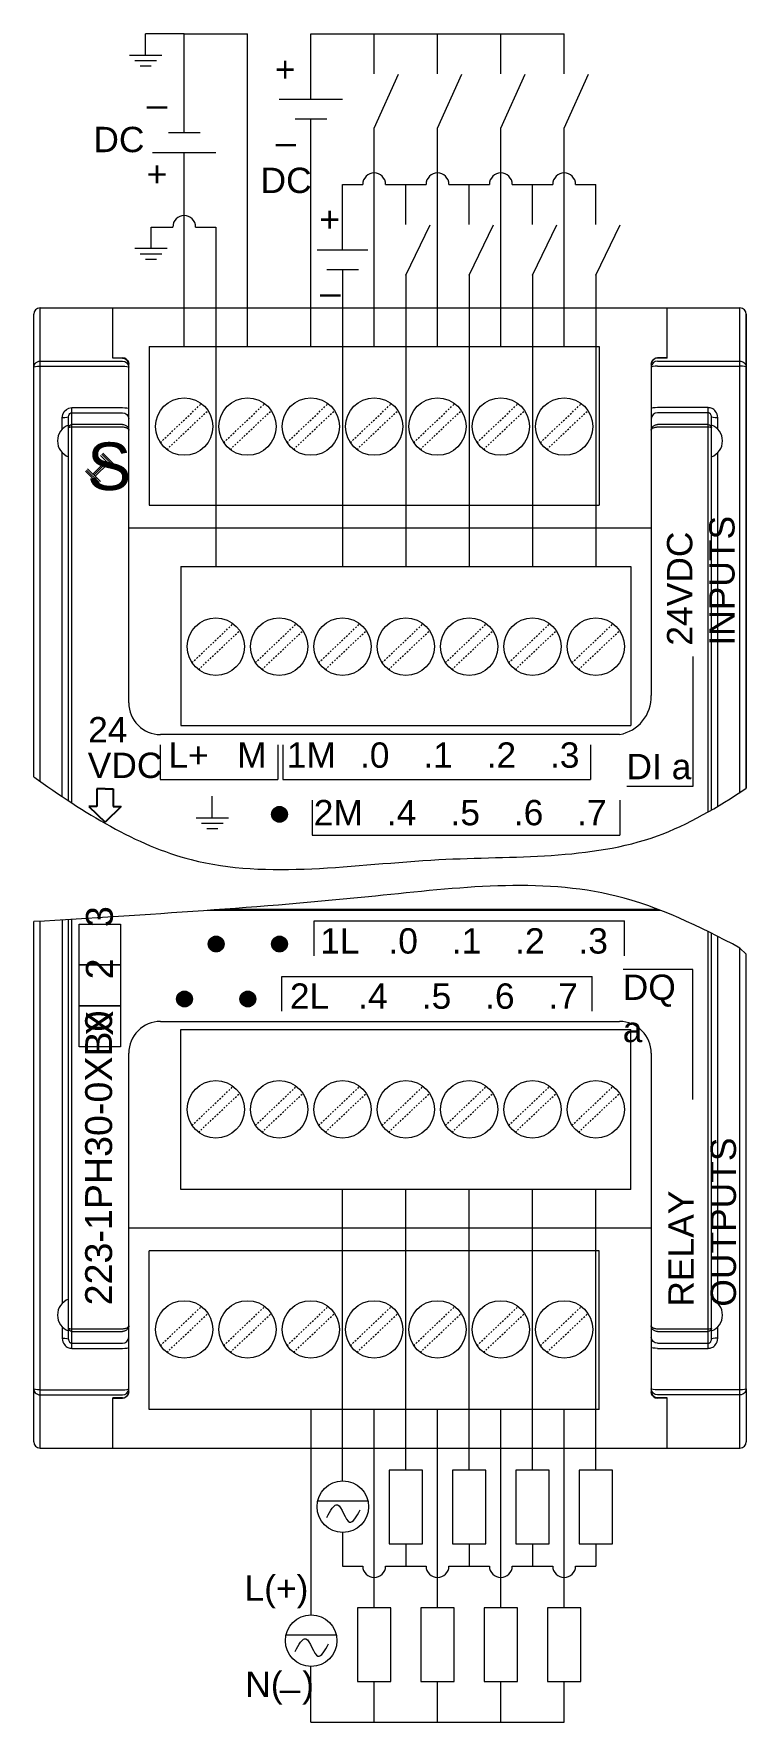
# Model space of a CAD drawing. Header units: inches. Extents: x 57 to 2760, y -193 to 2149.
# Drawn here: x 736.2 to 781.2, y 1370.9 to 1477.5 of the extents above; entities that cross this region are included whole.
import ezdxf

# ---------------------------------------------------------------- set-up
doc = ezdxf.new("R2010")
doc.units = ezdxf.units.IN
doc.header["$MEASUREMENT"] = 0
doc.linetypes.add('DOT', pattern=[0.2, 0.1, -0.1])
doc.layers.add('Wiring', color=7, linetype='Continuous')
doc.styles.get("Standard").update_dxf_attribs({"font": 'arial.ttf'})

msp = doc.modelspace()

# ---------------------------------------------------------------- linework, layer by layer
at = {"color": 7, "linetype": 'Continuous', "lineweight": 0}
for p, q in [((736.20611, 1430.5963), (736.20611, 1459.80648)), ((736.60611, 1460.20648), (780.80611, 1460.20648)), ((736.60611, 1430.31346), (736.60611, 1460.20648)), ((741.20611, 1457.04017), (741.20611, 1460.20648)), ((776.20611, 1457.04017), (776.20611, 1460.20648)), ((780.80611, 1429.61265), (780.80611, 1460.20648)), ((781.20611, 1429.87571), (781.20611, 1459.80648)), ((781.20611, 1459.80648), (781.20611, 1429.87571)), ((743.49611, 1457.77648), (771.91611, 1457.77648)), ((743.49611, 1457.77648), (743.49611, 1447.74448)), ((771.91611, 1457.77648), (771.91611, 1447.74448)), ((736.60611, 1456.84475), (741.80611, 1456.84475)), ((736.60611, 1456.5249), (741.80611, 1456.5249)), ((741.20611, 1457.05284), (741.80611, 1457.05284)), ((741.80611, 1457.04017), (741.20611, 1457.04017)), ((741.95731, 1457.02316), (741.80611, 1457.05284)), ((742.1755, 1456.6065), (742.20611, 1456.4582)), ((742.20611, 1435.26857), (742.20611, 1456.65284)), ((775.20611, 1456.65284), (775.20611, 1435.73048)), ((775.23672, 1456.6065), (775.20611, 1456.4582)), ((775.38322, 1456.97447), (775.2901, 1456.8903)), ((775.49048, 1457.02364), (775.38322, 1456.97447)), ((775.45491, 1457.02316), (775.60611, 1457.05284)), ((775.60611, 1457.04017), (775.49048, 1457.02364)), ((776.20611, 1457.05284), (775.60611, 1457.05284)), ((776.20611, 1457.04017), (775.60611, 1457.04017)), ((775.60611, 1456.84475), (780.80611, 1456.84475)), ((775.60611, 1456.5249), (780.80611, 1456.5249)), ((738.00611, 1452.52926), (738.00611, 1453.26248)), ((738.40611, 1429.08439), (738.40611, 1453.32262)), ((738.60611, 1453.90905), (741.80611, 1453.90905)), ((738.60611, 1428.95338), (738.60611, 1453.90905)), ((738.60611, 1453.58415), (741.80611, 1453.58415)), ((742.20611, 1452.49144), (742.20611, 1453.19778)), ((778.80611, 1453.90905), (775.60611, 1453.90905)), ((778.80611, 1453.58415), (775.60611, 1453.58415)), ((778.80611, 1428.38541), (778.80611, 1453.90905)), ((779.00611, 1428.50011), (779.00611, 1453.32265)), ((779.40611, 1452.52926), (779.40611, 1453.26248)), ((741.80611, 1452.84216), (738.60611, 1452.84216)), ((741.80611, 1452.66931), (738.60611, 1452.66931)), ((778.80611, 1452.84216), (775.60611, 1452.84216)), ((778.80611, 1452.66931), (775.60611, 1452.67068)), ((738.00611, 1429.35013), (738.00611, 1451.0837)), ((779.40611, 1428.73544), (779.40611, 1451.0837)), ((743.49611, 1447.74448), (771.91611, 1447.74448)), ((742.20611, 1446.31121), (775.20611, 1446.31121)), ((745.49611, 1443.87648), (773.91611, 1443.87648)), ((745.49611, 1443.87648), (745.49611, 1433.84448)), ((773.91611, 1443.87648), (773.91611, 1433.84448)), ((773.20602, 1433.26848), (744.20611, 1433.26848)), ((745.49611, 1433.84448), (773.91611, 1433.84448)), ((747.48285, 1428.01077), (747.48285, 1429.37577)), ((751.23173, 1428.23767), (751.72463, 1428.73058)), ((751.23746, 1428.197), (751.7653, 1428.72484)), ((751.24325, 1428.2956), (751.66671, 1428.71906)), ((751.24516, 1428.1583), (751.80401, 1428.71715)), ((751.25286, 1428.11959), (751.84271, 1428.70945)), ((751.25477, 1428.35352), (751.60878, 1428.70754)), ((751.26056, 1428.08089), (751.88142, 1428.70175)), ((751.26629, 1428.41145), (751.55086, 1428.69601)), ((751.26826, 1428.04218), (751.92012, 1428.69405)), ((751.28635, 1428.01387), (751.94844, 1428.67596)), ((751.30493, 1427.98605), (751.97625, 1428.65737)), ((751.32352, 1427.95824), (752.00407, 1428.63879)), ((746.4591, 1428.01077), (748.5066, 1428.01077)), ((746.80035, 1427.66952), (748.16535, 1427.66952)), ((751.34211, 1427.93042), (752.03189, 1428.6202)), ((751.34326, 1428.53482), (751.42748, 1428.61904)), ((751.3607, 1427.9026), (752.05971, 1428.60161)), ((751.38042, 1427.87592), (752.08639, 1428.58189)), ((751.40823, 1427.85733), (752.10498, 1428.55407)), ((751.43605, 1427.83875), (752.12356, 1428.52626)), ((751.46387, 1427.82016), (752.14215, 1428.49844)), ((751.49168, 1427.80157), (752.16074, 1428.47062)), ((751.5195, 1427.78298), (752.17932, 1428.44281)), ((751.55049, 1427.76757), (752.19474, 1428.41181)), ((751.5892, 1427.75987), (752.20243, 1428.37311)), ((751.6279, 1427.75217), (752.21013, 1428.3344)), ((751.66661, 1427.74448), (752.21783, 1428.2957)), ((751.70531, 1427.73678), (752.22553, 1428.25699)), ((751.75071, 1427.73577), (752.22654, 1428.2116)), ((751.80863, 1427.74729), (752.21502, 1428.15368)), ((751.86656, 1427.75881), (752.2035, 1428.09575)), ((751.92815, 1427.774), (752.18831, 1428.03416)), ((752.068, 1427.86744), (752.09487, 1427.89431)), ((747.1416, 1427.32827), (747.8241, 1427.32827)), ((775.64273, 1422.22396), (748.07701, 1422.22396)), ((736.20611, 1388.61254), (736.20611, 1421.45339)), ((736.60611, 1388.21254), (736.60611, 1421.47728)), ((738.00611, 1421.56134), (738.00611, 1397.33532)), ((738.40611, 1395.09637), (738.40611, 1421.58552)), ((738.60611, 1394.50997), (738.60611, 1421.59765)), ((775.81724, 1422.15656), (747.15361, 1422.15656)), ((747.22773, 1420.03321), (747.73292, 1420.5384)), ((747.23027, 1420.05895), (747.70718, 1420.53586)), ((747.23158, 1420.01386), (747.75228, 1420.53455)), ((747.23543, 1419.9945), (747.77163, 1420.5307)), ((747.23603, 1420.08792), (747.67822, 1420.5301)), ((747.23928, 1419.97515), (747.79098, 1420.52685)), ((747.2418, 1420.11688), (747.64925, 1420.52434)), ((747.24313, 1419.9558), (747.81033, 1420.523)), ((747.24698, 1419.93645), (747.82969, 1420.51915)), ((747.24756, 1420.14584), (747.62029, 1420.51858)), ((747.25083, 1419.91709), (747.84904, 1420.51531)), ((747.25332, 1420.17481), (747.59133, 1420.51282)), ((747.25468, 1419.89774), (747.86839, 1420.51146)), ((747.25853, 1419.87839), (747.88774, 1420.50761)), ((747.25908, 1420.20377), (747.56236, 1420.50705)), ((747.26238, 1419.85904), (747.9071, 1420.50376)), ((747.26724, 1420.23513), (747.531, 1420.49889)), ((747.26866, 1419.84212), (747.92401, 1420.49747)), ((747.27796, 1419.82821), (747.93792, 1420.48818)), ((747.28725, 1419.81431), (747.95183, 1420.47888)), ((747.29654, 1419.8004), (747.96574, 1420.46959)), ((747.30584, 1419.78649), (747.97965, 1420.4603)), ((747.31396, 1420.30506), (747.46108, 1420.45217)), ((747.31513, 1419.77258), (747.99355, 1420.451)), ((747.32442, 1419.75867), (748.00746, 1420.44171)), ((747.33372, 1419.74476), (748.02137, 1420.43242)), ((747.34301, 1419.73085), (748.03528, 1420.42312)), ((747.3523, 1419.71695), (748.04919, 1420.41383)), ((747.36068, 1420.37498), (747.39115, 1420.40545)), ((747.3616, 1419.70304), (748.0631, 1420.40454)), ((747.37089, 1419.68913), (748.07701, 1420.39524)), ((747.38381, 1419.67884), (748.08729, 1420.38233)), ((747.39772, 1419.66955), (748.09658, 1420.36842)), ((747.41162, 1419.66026), (748.10588, 1420.35451)), ((747.42553, 1419.65096), (748.11517, 1420.3406)), ((747.43944, 1419.64167), (748.12446, 1420.32669)), ((747.45335, 1419.63238), (748.13376, 1420.31278)), ((747.46726, 1419.62308), (748.14305, 1420.29888)), ((747.48117, 1419.61379), (748.15234, 1420.28497)), ((747.49508, 1419.6045), (748.16164, 1420.27106)), ((747.50898, 1419.5952), (748.17093, 1420.25715)), ((747.52289, 1419.58591), (748.18022, 1420.24324)), ((747.53747, 1419.57728), (748.18885, 1420.22867)), ((747.55682, 1419.57343), (748.1927, 1420.20931)), ((747.57617, 1419.56958), (748.19655, 1420.18996)), ((747.59552, 1419.56573), (748.2004, 1420.17061)), ((747.61488, 1419.56188), (748.20425, 1420.15126)), ((747.63423, 1419.55803), (748.2081, 1420.1319)), ((747.65358, 1419.55418), (748.21195, 1420.11255)), ((747.67293, 1419.55033), (748.2158, 1420.0932)), ((751.23004, 1420.02159), (751.74455, 1420.53609)), ((751.23257, 1420.07052), (751.69561, 1420.53356)), ((751.23774, 1419.98288), (751.78325, 1420.52839)), ((751.2441, 1420.12845), (751.63769, 1420.52204)), ((751.24544, 1419.94418), (751.82196, 1420.52069)), ((751.25314, 1419.90547), (751.86066, 1420.51299)), ((751.25562, 1420.18637), (751.57976, 1420.51051)), ((751.26084, 1419.86677), (751.89937, 1420.50529)), ((751.27425, 1419.83377), (751.93237, 1420.49189)), ((751.2859, 1420.26306), (751.50307, 1420.48023)), ((751.29283, 1419.80595), (751.96018, 1420.4733)), ((751.31142, 1419.77813), (751.988, 1420.45471)), ((751.33001, 1419.75032), (752.01582, 1420.43613)), ((751.34859, 1419.7225), (752.04363, 1420.41754)), ((751.36718, 1419.69468), (752.07145, 1420.39895)), ((751.39216, 1419.67326), (752.09287, 1420.37397)), ((751.41998, 1419.65467), (752.11146, 1420.34616)), ((751.4478, 1419.63609), (752.13005, 1420.31834)), ((751.47561, 1419.6175), (752.14863, 1420.29052)), ((751.50343, 1419.59891), (752.16722, 1420.2627)), ((751.53125, 1419.58033), (752.18581, 1420.23489)), ((751.56844, 1419.57112), (752.19501, 1420.19769)), ((751.60715, 1419.56342), (752.20271, 1420.15899)), ((751.64585, 1419.55572), (752.21041, 1420.12028)), ((778.80611, 1394.50997), (778.80611, 1420.82114)), ((779.00611, 1395.09637), (779.00611, 1420.72171)), ((779.40611, 1397.33532), (779.40611, 1420.51998)), ((747.69229, 1419.54649), (748.21965, 1420.07385)), ((747.71164, 1419.54264), (748.2235, 1420.05449)), ((747.73325, 1419.54105), (748.22509, 1420.03288)), ((747.76221, 1419.54681), (748.21933, 1420.00392)), ((747.79118, 1419.55257), (748.21357, 1419.97496)), ((747.82014, 1419.55833), (748.2078, 1419.94599)), ((747.8491, 1419.56409), (748.20204, 1419.91703)), ((747.87807, 1419.56985), (748.19628, 1419.88807)), ((747.90703, 1419.57561), (748.19052, 1419.8591)), ((747.96174, 1419.60713), (748.15901, 1419.80439)), ((748.03167, 1419.65385), (748.11229, 1419.73447)), ((751.68456, 1419.54802), (752.21811, 1420.08158)), ((751.72326, 1419.54032), (752.22581, 1420.04287)), ((751.77961, 1419.55027), (752.21587, 1419.98652)), ((751.83754, 1419.56179), (752.20434, 1419.9286)), ((751.89546, 1419.57331), (752.19282, 1419.87067)), ((752.00374, 1419.63519), (752.13095, 1419.76239)), ((780.80611, 1388.21254), (780.80611, 1419.78947)), ((745.22773, 1416.5626), (745.73292, 1417.06779)), ((745.23027, 1416.58834), (745.70718, 1417.06525)), ((745.23158, 1416.54325), (745.75228, 1417.06394)), ((745.23543, 1416.52389), (745.77163, 1417.06009)), ((745.23603, 1416.61731), (745.67822, 1417.05949)), ((745.23928, 1416.50454), (745.79098, 1417.05624)), ((745.2418, 1416.64627), (745.64925, 1417.05373)), ((745.24313, 1416.48519), (745.81033, 1417.05239)), ((745.24698, 1416.46584), (745.82969, 1417.04855)), ((745.24756, 1416.67523), (745.62029, 1417.04797)), ((745.25083, 1416.44648), (745.84904, 1417.0447)), ((745.25332, 1416.7042), (745.59133, 1417.04221)), ((745.25468, 1416.42713), (745.86839, 1417.04085)), ((745.25853, 1416.40778), (745.88774, 1417.037)), ((745.25908, 1416.73316), (745.56236, 1417.03644)), ((745.26238, 1416.38843), (745.9071, 1417.03315)), ((745.26724, 1416.76452), (745.531, 1417.02828)), ((745.26866, 1416.37151), (745.92401, 1417.02686)), ((745.27796, 1416.3576), (745.93792, 1417.01757)), ((745.28725, 1416.3437), (745.95183, 1417.00827)), ((745.29654, 1416.32979), (745.96574, 1416.99898)), ((745.30584, 1416.31588), (745.97965, 1416.98969)), ((745.31396, 1416.83445), (745.46108, 1416.98156)), ((745.31513, 1416.30197), (745.99355, 1416.98039)), ((745.32442, 1416.28806), (746.00746, 1416.9711)), ((745.33372, 1416.27415), (746.02137, 1416.96181)), ((745.34301, 1416.26024), (746.03528, 1416.95251)), ((745.3523, 1416.24634), (746.04919, 1416.94322)), ((745.36068, 1416.90437), (745.39115, 1416.93484)), ((745.3616, 1416.23243), (746.0631, 1416.93393)), ((745.37089, 1416.21852), (746.07701, 1416.92463)), ((745.38381, 1416.20823), (746.08729, 1416.91172)), ((745.39772, 1416.19894), (746.09658, 1416.89781)), ((749.23004, 1416.55098), (749.74455, 1417.06548)), ((749.23257, 1416.59991), (749.69561, 1417.06295)), ((749.23774, 1416.51227), (749.78325, 1417.05778)), ((749.2441, 1416.65784), (749.63769, 1417.05143)), ((749.24544, 1416.47357), (749.82196, 1417.05008)), ((749.25314, 1416.43486), (749.86066, 1417.04238)), ((749.25562, 1416.71576), (749.57976, 1417.03991)), ((749.26084, 1416.39616), (749.89937, 1417.03468)), ((749.27425, 1416.36316), (749.93237, 1417.02128)), ((749.2859, 1416.79245), (749.50307, 1417.00962)), ((749.29283, 1416.33534), (749.96018, 1417.00269)), ((749.31142, 1416.30752), (749.988, 1416.9841)), ((749.33001, 1416.27971), (750.01582, 1416.96552)), ((749.34859, 1416.25189), (750.04363, 1416.94693)), ((749.36718, 1416.22407), (750.07145, 1416.92834)), ((749.39216, 1416.20265), (750.09287, 1416.90336)), ((745.41162, 1416.18965), (746.10588, 1416.8839)), ((745.42553, 1416.18035), (746.11517, 1416.86999)), ((745.43944, 1416.17106), (746.12446, 1416.85608)), ((745.45335, 1416.16177), (746.13376, 1416.84217)), ((745.46726, 1416.15247), (746.14305, 1416.82827)), ((745.48117, 1416.14318), (746.15234, 1416.81436)), ((745.49508, 1416.13389), (746.16164, 1416.80045)), ((745.50898, 1416.12459), (746.17093, 1416.78654)), ((745.52289, 1416.1153), (746.18022, 1416.77263)), ((745.53747, 1416.10667), (746.18885, 1416.75806)), ((745.55682, 1416.10282), (746.1927, 1416.7387)), ((745.57617, 1416.09897), (746.19655, 1416.71935)), ((745.59552, 1416.09512), (746.2004, 1416.7)), ((745.61488, 1416.09127), (746.20425, 1416.68065)), ((745.63423, 1416.08742), (746.2081, 1416.66129)), ((745.65358, 1416.08357), (746.21195, 1416.64194)), ((745.67293, 1416.07973), (746.2158, 1416.62259)), ((745.69229, 1416.07588), (746.21965, 1416.60324)), ((745.71164, 1416.07203), (746.2235, 1416.58388)), ((745.73325, 1416.07044), (746.22509, 1416.56227)), ((745.76221, 1416.0762), (746.21933, 1416.53331)), ((745.79118, 1416.08196), (746.21357, 1416.50435)), ((745.82014, 1416.08772), (746.2078, 1416.47538)), ((745.8491, 1416.09348), (746.20204, 1416.44642)), ((745.87807, 1416.09924), (746.19628, 1416.41746)), ((745.90703, 1416.105), (746.19052, 1416.38849)), ((745.96174, 1416.13652), (746.15901, 1416.33378)), ((746.03167, 1416.18324), (746.11229, 1416.26386)), ((749.41998, 1416.18406), (750.11146, 1416.87555)), ((749.4478, 1416.16548), (750.13005, 1416.84773)), ((749.47561, 1416.14689), (750.14863, 1416.81991)), ((749.50343, 1416.1283), (750.16722, 1416.79209)), ((749.53125, 1416.10972), (750.18581, 1416.76428)), ((749.56844, 1416.10051), (750.19501, 1416.72708)), ((749.60715, 1416.09281), (750.20271, 1416.68838)), ((749.64585, 1416.08511), (750.21041, 1416.64967)), ((749.68456, 1416.07741), (750.21811, 1416.61097)), ((749.72326, 1416.06971), (750.22581, 1416.57226)), ((749.77961, 1416.07966), (750.21587, 1416.51591)), ((749.83754, 1416.09118), (750.20434, 1416.45799)), ((749.89546, 1416.1027), (750.19282, 1416.40006)), ((750.00374, 1416.16458), (750.13095, 1416.29178)), ((744.2062, 1415.15054), (773.20611, 1415.15054)), ((745.49611, 1414.65054), (773.91611, 1414.65054)), ((745.49611, 1404.54254), (745.49611, 1414.65054)), ((773.91611, 1404.54254), (773.91611, 1414.65054)), ((742.20611, 1391.76618), (742.20611, 1413.15054)), ((742.20611, 1395.92754), (742.20611, 1413.15054)), ((775.20611, 1413.15054), (775.20611, 1391.76618)), ((773.91611, 1404.54254), (745.49611, 1404.54254)), ((775.20611, 1402.10781), (742.20611, 1402.10781)), ((771.91611, 1400.67454), (743.49611, 1400.67454)), ((743.49611, 1390.64254), (743.49611, 1400.67454)), ((771.91611, 1390.64254), (771.91611, 1400.67454)), ((738.00611, 1395.88976), (738.00611, 1395.15654)), ((738.60611, 1395.74971), (741.80611, 1395.74971)), ((738.60611, 1395.57686), (741.80611, 1395.57686)), ((775.60611, 1395.74971), (778.80611, 1395.74971)), ((775.60611, 1395.57686), (778.80611, 1395.57686)), ((779.40611, 1395.15654), (779.40611, 1395.88976)), ((738.60611, 1394.83487), (741.80611, 1394.83487)), ((738.60611, 1394.50997), (741.80611, 1394.50997)), ((775.60611, 1394.83487), (778.80611, 1394.83487)), ((775.60611, 1394.50997), (778.80611, 1394.50997)), ((736.60611, 1391.89412), (741.80611, 1391.89412)), ((736.60611, 1391.57427), (741.80611, 1391.57427)), ((741.20611, 1388.21254), (741.20611, 1391.37885)), ((741.80611, 1391.37885), (741.20611, 1391.37885)), ((741.20611, 1391.36618), (741.80611, 1391.36618)), ((741.95731, 1391.39586), (741.80611, 1391.36618)), ((741.80611, 1391.37885), (741.92175, 1391.39538)), ((741.92175, 1391.39538), (742.029, 1391.44455)), ((742.029, 1391.44455), (742.12212, 1391.52872)), ((742.1755, 1391.81252), (742.20611, 1391.96082)), ((775.23672, 1391.81252), (775.20611, 1391.96082)), ((775.45491, 1391.39586), (775.60611, 1391.36618)), ((780.80611, 1391.89412), (775.60611, 1391.89412)), ((780.80611, 1391.57427), (775.60611, 1391.57427)), ((776.20611, 1391.37885), (775.60611, 1391.37885)), ((776.20611, 1391.36618), (775.60611, 1391.36618)), ((776.20611, 1388.21254), (776.20611, 1391.37885)), ((781.20611, 1391.96082), (781.20611, 1388.61254)), ((771.91611, 1390.64254), (743.49611, 1390.64254)), ((736.60611, 1388.21254), (780.80611, 1388.21254))]:
    msp.add_line(p, q, dxfattribs=at)
at = {"linetype": 'DOT', "lineweight": 0}
for p, q in [((744.20026, 1451.70325), (746.79934, 1454.1653)), ((744.61288, 1451.26766), (747.21197, 1453.72971)), ((748.20026, 1451.70325), (750.79934, 1454.1653)), ((748.61288, 1451.26766), (751.21197, 1453.72971)), ((752.20026, 1451.70325), (754.79934, 1454.1653)), ((752.61288, 1451.26766), (755.21197, 1453.72971)), ((756.20026, 1451.70325), (758.79934, 1454.1653)), ((756.61288, 1451.26766), (759.21197, 1453.72971)), ((760.20026, 1451.70325), (762.79934, 1454.1653)), ((760.61288, 1451.26766), (763.21197, 1453.72971)), ((764.20026, 1451.70325), (766.79934, 1454.1653)), ((764.61288, 1451.26766), (767.21197, 1453.72971)), ((768.20026, 1451.70325), (770.79934, 1454.1653)), ((768.61288, 1451.26766), (771.21197, 1453.72971)), ((746.20026, 1437.80325), (748.79934, 1440.2653)), ((746.61288, 1437.36766), (749.21197, 1439.82971)), ((750.20026, 1437.80325), (752.79934, 1440.2653)), ((750.61288, 1437.36766), (753.21197, 1439.82971)), ((754.20026, 1437.80325), (756.79934, 1440.2653)), ((754.61288, 1437.36766), (757.21197, 1439.82971)), ((758.20026, 1437.80325), (760.79934, 1440.2653)), ((758.61288, 1437.36766), (761.21197, 1439.82971)), ((762.20026, 1437.80325), (764.79934, 1440.2653)), ((762.61288, 1437.36766), (765.21197, 1439.82971)), ((766.20026, 1437.80325), (768.79934, 1440.2653)), ((766.61288, 1437.36766), (769.21197, 1439.82971)), ((770.20026, 1437.80325), (772.79934, 1440.2653)), ((770.61288, 1437.36766), (773.21197, 1439.82971)), ((746.20026, 1408.58931), (748.79934, 1411.05136)), ((746.61288, 1408.15372), (749.21197, 1410.61577)), ((750.20026, 1408.58931), (752.79934, 1411.05136)), ((750.61288, 1408.15372), (753.21197, 1410.61577)), ((754.20026, 1408.58931), (756.79934, 1411.05136)), ((754.61288, 1408.15372), (757.21197, 1410.61577)), ((758.20026, 1408.58931), (760.79934, 1411.05136)), ((758.61288, 1408.15372), (761.21197, 1410.61577)), ((762.20026, 1408.58931), (764.79934, 1411.05136)), ((762.61288, 1408.15372), (765.21197, 1410.61577)), ((766.20026, 1408.58931), (768.79934, 1411.05136)), ((766.61288, 1408.15372), (769.21197, 1410.61577)), ((770.20026, 1408.58931), (772.79934, 1411.05136)), ((770.61288, 1408.15372), (773.21197, 1410.61577)), ((744.20026, 1394.68931), (746.79934, 1397.15136)), ((744.61288, 1394.25372), (747.21197, 1396.71577)), ((748.20026, 1394.68931), (750.79934, 1397.15136)), ((748.61288, 1394.25372), (751.21197, 1396.71577)), ((752.20026, 1394.68931), (754.79934, 1397.15136)), ((752.61288, 1394.25372), (755.21197, 1396.71577)), ((756.20026, 1394.68931), (758.79934, 1397.15136)), ((756.61288, 1394.25372), (759.21197, 1396.71577)), ((760.20026, 1394.68931), (762.79934, 1397.15136)), ((760.61288, 1394.25372), (763.21197, 1396.71577)), ((764.20026, 1394.68931), (766.79934, 1397.15136)), ((764.61288, 1394.25372), (767.21197, 1396.71577)), ((768.20026, 1394.68931), (770.79934, 1397.15136)), ((768.61288, 1394.25372), (771.21197, 1396.71577))]:
    msp.add_line(p, q, dxfattribs=at)
at = {"lineweight": 0}
for p, q in [((740.56962, 1451.03642), (741.3713, 1450.2445)), ((739.53938, 1449.96835), (740.34106, 1449.17643)), ((739.60964, 1450.03951), (740.41132, 1449.24759)), ((740.77834, 1450.5525), (739.93978, 1449.71427)), ((740.84904, 1450.48178), (740.01048, 1449.64355)), ((740.91973, 1450.41106), (740.08118, 1449.57282)), ((740.4291, 1450.8941), (741.23078, 1450.10219)), ((740.49936, 1450.96526), (741.30104, 1450.17335)), ((739.46912, 1449.89719), (740.2708, 1449.10527)), ((777.82644, 1438.20097), (777.82644, 1429.99)), ((744.18295, 1432.62596), (744.18295, 1430.43137)), ((751.61295, 1432.62596), (751.61295, 1430.43137)), ((751.93947, 1432.62596), (751.93947, 1430.43137)), ((771.36947, 1432.62596), (771.36947, 1430.43137)), ((744.18295, 1430.43137), (751.61295, 1430.43137)), ((751.93947, 1430.43137), (771.36947, 1430.43137)), ((777.82644, 1429.99), (773.67368, 1429.99)), ((753.78999, 1429.11851), (753.78999, 1426.92392)), ((773.21999, 1429.11851), (773.21999, 1426.92392)), ((753.78999, 1426.92392), (773.21999, 1426.92392)), ((753.90809, 1421.4951), (773.51544, 1421.4951)), ((753.90809, 1419.30051), (753.90809, 1421.4951)), ((773.51544, 1419.30051), (773.51544, 1421.4951)), ((780.80611, 1419.78947), (781.20611, 1419.40821)), ((781.20611, 1391.96082), (781.20611, 1419.40821)), ((751.8732, 1415.79306), (751.8732, 1417.98765)), ((751.8732, 1417.98765), (771.48055, 1417.98765)), ((771.48055, 1415.79306), (771.48055, 1417.98765)), ((777.82644, 1418.42902), (773.43214, 1418.42902)), ((777.82644, 1410.21805), (777.82644, 1418.42902))]:
    msp.add_line(p, q, dxfattribs=at)
for p, q in [((740.70684, 1429.84283), (740.19279, 1429.84283)), ((740.19279, 1429.84283), (740.19279, 1428.72444)), ((740.70684, 1429.84283), (741.22089, 1429.84283)), ((741.22089, 1429.84283), (741.22089, 1428.72444)), ((740.19279, 1428.72444), (739.67874, 1428.72444)), ((739.67874, 1428.72444), (740.70684, 1427.72696)), ((741.73494, 1428.72444), (740.70684, 1427.72696)), ((741.22089, 1428.72444), (741.73494, 1428.72444))]:
    msp.add_line(p, q)
at = {"color": 7, "linetype": 'Continuous', "lineweight": 0}
for points in [[(736.20611, 1456.4582), (736.21064, 1456.51621), (736.22598, 1456.5785), (736.25452, 1456.64253), (736.29814, 1456.70487), (736.35775, 1456.76121), (736.43193, 1456.80618), (736.51665, 1456.83496), (736.60611, 1456.84475)], [(736.20611, 1456.4582), (736.23622, 1456.48359), (736.32285, 1456.5053), (736.45277, 1456.51981), (736.60611, 1456.5249)], [(741.80611, 1457.04017), (741.92175, 1457.02364), (742.029, 1456.97447), (742.12212, 1456.8903), (742.18497, 1456.7771), (742.20611, 1456.65284)], [(741.80611, 1456.84475), (741.95822, 1456.81571), (742.08845, 1456.73202), (742.1755, 1456.6065)], [(741.80611, 1456.5249), (741.95822, 1456.51989), (742.08845, 1456.50545), (742.1755, 1456.48379), (742.20611, 1456.4582)], [(742.20611, 1456.65284), (742.17671, 1456.80335), (742.08966, 1456.93497), (741.95731, 1457.02316)], [(775.20611, 1456.65284), (775.23551, 1456.80335), (775.32256, 1456.93497), (775.45491, 1457.02316)], [(775.2901, 1456.8903), (775.22725, 1456.7771), (775.20611, 1456.65284)], [(775.60611, 1456.5249), (775.454, 1456.51989), (775.32378, 1456.50545), (775.23672, 1456.48379), (775.20611, 1456.4582)], [(775.60611, 1456.84475), (775.454, 1456.81571), (775.32378, 1456.73202), (775.23672, 1456.6065)], [(780.80611, 1456.84475), (780.86611, 1456.84038), (780.93058, 1456.82556), (780.99685, 1456.79797), (781.06137, 1456.75581), (781.11968, 1456.69819), (781.16622, 1456.62648), (781.19599, 1456.54459), (781.20611, 1456.4582)], [(781.20611, 1456.4582), (781.176, 1456.48359), (781.08937, 1456.5053), (780.95946, 1456.51981), (780.80611, 1456.5249)], [(738.00611, 1453.26248), (738.03884, 1453.47303), (738.13101, 1453.65731), (738.26788, 1453.79643), (738.43104, 1453.88082), (738.60611, 1453.90905)], [(738.40611, 1453.32265), (738.37566, 1453.29962), (738.28895, 1453.2801), (738.15918, 1453.26706), (738.00611, 1453.26248)], [(738.40611, 1453.32262), (738.417, 1453.4077), (738.44773, 1453.48226), (738.49341, 1453.53863), (738.54788, 1453.57279), (738.60611, 1453.58415)], [(741.80611, 1453.90905), (741.95918, 1453.90437), (742.08895, 1453.89105), (742.17566, 1453.87111), (742.20611, 1453.84759)], [(741.80611, 1453.58415), (741.95918, 1453.55474), (742.08895, 1453.47098), (742.17566, 1453.34564), (742.20611, 1453.19778)], [(775.60611, 1453.90905), (775.45304, 1453.90437), (775.32327, 1453.89105), (775.23656, 1453.87111), (775.20611, 1453.84759)], [(775.60611, 1453.58415), (775.45304, 1453.55474), (775.32327, 1453.47098), (775.23656, 1453.34564), (775.20611, 1453.19778)], [(779.40611, 1453.26248), (779.395, 1453.38628), (779.36611, 1453.49454), (779.32472, 1453.58756), (779.27471, 1453.66621), (779.21947, 1453.73107), (779.16209, 1453.78291), (779.10455, 1453.82336), (779.04729, 1453.85449), (778.98954, 1453.87808), (778.93016, 1453.89508), (778.86883, 1453.90551), (778.80611, 1453.90905)], [(779.00611, 1453.32265), (779.00241, 1453.3727), (778.99278, 1453.41647), (778.97898, 1453.45408), (778.96231, 1453.48589), (778.9439, 1453.51213), (778.92477, 1453.53311), (778.90559, 1453.54947), (778.8865, 1453.56207), (778.86725, 1453.57161), (778.84746, 1453.57849), (778.82702, 1453.58271), (778.80611, 1453.58415)], [(779.40611, 1453.26248), (779.25304, 1453.26706), (779.12327, 1453.2801), (779.03656, 1453.29962), (779.00611, 1453.32265)], [(738.40611, 1452.64897), (738.42134, 1452.7229), (738.46469, 1452.78558), (738.52957, 1452.82745), (738.60611, 1452.84216)], [(738.60611, 1452.66931), (738.52933, 1452.66776), (738.46406, 1452.66329), (738.42098, 1452.65667), (738.40611, 1452.64897)], [(741.80612, 1452.84216), (741.87095, 1452.83752), (741.92826, 1452.82541), (741.97815, 1452.80807), (742.02124, 1452.78712), (742.0585, 1452.76354), (742.09089, 1452.73773), (742.11948, 1452.70942), (742.1447, 1452.67819), (742.16614, 1452.64429), (742.18323, 1452.60837), (742.19565, 1452.57114), (742.20331, 1452.53289), (742.20611, 1452.49148)], [(742.20611, 1452.49145), (742.20331, 1452.51247), (742.19566, 1452.53186), (742.18324, 1452.55074), (742.16615, 1452.56895), (742.14471, 1452.58614), (742.11949, 1452.60198), (742.09091, 1452.61634), (742.05852, 1452.62942), (742.02127, 1452.64139), (741.97819, 1452.65201), (741.92831, 1452.66081), (741.87101, 1452.66696), (741.80619, 1452.66931)], [(775.20611, 1452.49143), (775.20885, 1452.53241), (775.21695, 1452.57256), (775.23021, 1452.61135), (775.24831, 1452.64826), (775.2709, 1452.68282), (775.29753, 1452.71461), (775.32784, 1452.74339), (775.36154, 1452.76897), (775.39814, 1452.79103), (775.43701, 1452.80928), (775.47746, 1452.82352), (775.51892, 1452.83372), (775.56155, 1452.83998), (775.60611, 1452.84216)], [(775.60611, 1452.66931), (775.56155, 1452.66821), (775.51892, 1452.66504), (775.47746, 1452.65986), (775.43701, 1452.65264), (775.39814, 1452.64338), (775.36154, 1452.63219), (775.32784, 1452.61921), (775.29753, 1452.60462), (775.2709, 1452.58849), (775.24831, 1452.57097), (775.23021, 1452.55225), (775.21695, 1452.53258), (775.20885, 1452.51223), (775.20611, 1452.49145)], [(778.80611, 1452.84216), (778.88169, 1452.82783), (778.9466, 1452.78647), (778.99078, 1452.72315), (779.00611, 1452.64897)], [(779.00611, 1452.64897), (778.99078, 1452.65678), (778.9466, 1452.66345), (778.88169, 1452.66781), (778.80611, 1452.66931)], [(738.60611, 1395.57686), (738.53054, 1395.59119), (738.46562, 1395.63255), (738.42144, 1395.69587), (738.40611, 1395.77005)], [(738.40611, 1395.77005), (738.42144, 1395.76224), (738.46562, 1395.75557), (738.53054, 1395.75121), (738.60611, 1395.74971)], [(742.20611, 1395.92761), (742.20236, 1395.87963), (742.19283, 1395.83793), (742.17789, 1395.79815), (742.15732, 1395.7597), (742.13153, 1395.72362), (742.10127, 1395.69087), (742.06753, 1395.66212), (742.03014, 1395.63702), (741.9889, 1395.61562), (741.94477, 1395.59861), (741.89897, 1395.58644), (741.85275, 1395.57925), (741.80611, 1395.57686)], [(741.80611, 1395.74971), (741.85276, 1395.75092), (741.89897, 1395.75457), (741.94477, 1395.76074), (741.9889, 1395.76937), (742.03014, 1395.78023), (742.06753, 1395.79295), (742.10127, 1395.80754), (742.13153, 1395.82415), (742.15732, 1395.84244), (742.17789, 1395.86194), (742.19283, 1395.88211), (742.20236, 1395.90325), (742.20611, 1395.92754)], [(775.6061, 1395.57686), (775.54119, 1395.58151), (775.48374, 1395.59367), (775.43358, 1395.61116), (775.39018, 1395.63235), (775.35274, 1395.65618), (775.32038, 1395.68213), (775.292, 1395.71042), (775.26701, 1395.74155), (775.24576, 1395.77532), (775.2288, 1395.81111), (775.21646, 1395.84828), (775.20887, 1395.88644), (775.20611, 1395.9276)], [(775.20611, 1395.92757), (775.20887, 1395.90671), (775.21646, 1395.88736), (775.2288, 1395.86852), (775.24575, 1395.85037), (775.26699, 1395.83325), (775.29199, 1395.81746), (775.32036, 1395.80311), (775.35272, 1395.78995), (775.39015, 1395.77786), (775.43354, 1395.76711), (775.48369, 1395.75824), (775.54112, 1395.75207), (775.60602, 1395.74971)], [(779.00611, 1395.77005), (778.99089, 1395.69612), (778.94753, 1395.63344), (778.88265, 1395.59157), (778.80611, 1395.57686)], [(778.80611, 1395.74971), (778.8829, 1395.75126), (778.94816, 1395.75573), (778.99125, 1395.76235), (779.00611, 1395.77005)], [(738.00611, 1395.15654), (738.01722, 1395.03274), (738.04611, 1394.92448), (738.0875, 1394.83146), (738.13751, 1394.75281), (738.19275, 1394.68795), (738.25013, 1394.63611), (738.30768, 1394.59566), (738.36493, 1394.56453), (738.42268, 1394.54094), (738.48207, 1394.52394), (738.54339, 1394.51351), (738.60611, 1394.50997)], [(738.00611, 1395.15654), (738.15919, 1395.15196), (738.28895, 1395.13892), (738.37566, 1395.1194), (738.40611, 1395.09637)], [(738.40611, 1395.09637), (738.40982, 1395.04632), (738.41945, 1395.00255), (738.43324, 1394.96494), (738.44991, 1394.93313), (738.46833, 1394.90689), (738.48746, 1394.88591), (738.50664, 1394.86955), (738.52572, 1394.85695), (738.54497, 1394.84741), (738.56476, 1394.84053), (738.5852, 1394.83631), (738.60611, 1394.83487)], [(741.80611, 1394.83487), (741.95918, 1394.86428), (742.08895, 1394.94804), (742.17566, 1395.07338), (742.20611, 1395.22124)], [(741.80611, 1394.50997), (741.95918, 1394.51465), (742.08895, 1394.52797), (742.17566, 1394.54791), (742.20611, 1394.57143)], [(775.60611, 1394.83487), (775.45304, 1394.86428), (775.32327, 1394.94804), (775.23656, 1395.07338), (775.20611, 1395.22124)], [(775.60611, 1394.50997), (775.45304, 1394.51465), (775.32327, 1394.52797), (775.23656, 1394.54791), (775.20611, 1394.57143)], [(778.80611, 1394.50997), (778.8611, 1394.51269), (778.91747, 1394.52121), (778.97544, 1394.53626), (779.03496, 1394.55887), (779.09568, 1394.59028), (779.15672, 1394.63189), (779.21656, 1394.68499), (779.27323, 1394.75082), (779.32414, 1394.83039), (779.36605, 1394.9243), (779.39506, 1395.03308), (779.40611, 1395.15654)], [(778.80611, 1394.83487), (778.82444, 1394.83597), (778.84323, 1394.83942), (778.86256, 1394.84551), (778.8824, 1394.85466), (778.90264, 1394.86738), (778.92298, 1394.88421), (778.94292, 1394.90569), (778.96181, 1394.93231), (778.97878, 1394.96449), (778.99275, 1395.00247), (779.00243, 1395.04644), (779.00611, 1395.09637)], [(779.40611, 1395.15654), (779.25304, 1395.15196), (779.12327, 1395.13892), (779.03656, 1395.1194), (779.00611, 1395.09637)], [(736.20611, 1391.96082), (736.2113, 1391.89874), (736.2284, 1391.8336), (736.25929, 1391.76823), (736.30518, 1391.70617), (736.36588, 1391.65175), (736.43911, 1391.60957), (736.5209, 1391.58314), (736.60611, 1391.57427)], [(736.60611, 1391.89412), (736.45277, 1391.89921), (736.32285, 1391.91373), (736.23622, 1391.93543), (736.20611, 1391.96082)], [(741.80611, 1391.89412), (741.95822, 1391.89913), (742.08845, 1391.91357), (742.1755, 1391.93523), (742.20611, 1391.96082)], [(741.80611, 1391.57427), (741.95822, 1391.60331), (742.08845, 1391.687), (742.1755, 1391.81252)], [(742.20611, 1391.76618), (742.17671, 1391.61567), (742.08966, 1391.48405), (741.95731, 1391.39586)], [(742.12212, 1391.52872), (742.18497, 1391.64192), (742.20611, 1391.76618)], [(775.60611, 1391.89412), (775.454, 1391.89913), (775.32378, 1391.91357), (775.23672, 1391.93523), (775.20611, 1391.96082)], [(775.20611, 1391.76618), (775.23551, 1391.61567), (775.32256, 1391.48405), (775.45491, 1391.39586)], [(775.60611, 1391.37885), (775.49048, 1391.39538), (775.38322, 1391.44455), (775.2901, 1391.52872), (775.22725, 1391.64192), (775.20611, 1391.76618)], [(775.60611, 1391.57427), (775.454, 1391.60331), (775.32378, 1391.687), (775.23672, 1391.81252)], [(781.20611, 1391.96082), (781.176, 1391.93543), (781.08937, 1391.91373), (780.95946, 1391.89921), (780.80611, 1391.89412)], [(781.20611, 1391.96082), (781.20163, 1391.90313), (781.18643, 1391.84107), (781.15808, 1391.77716), (781.11466, 1391.71483), (781.05522, 1391.65838), (780.98103, 1391.61319), (780.89606, 1391.58417), (780.80611, 1391.57427)]]:
    msp.add_lwpolyline(points, dxfattribs=at)
at = {"lineweight": 0}
for points in [[(739.07931, 1418.71886), (739.07931, 1421.30229), (741.68447, 1421.30229), (741.68447, 1418.71886)], [(739.07931, 1416.13543), (739.07931, 1418.71886), (741.68447, 1418.71886), (741.68447, 1416.13543)], [(739.07931, 1413.552), (739.07931, 1416.13543), (741.68447, 1416.13543), (741.68447, 1413.552)]]:
    msp.add_lwpolyline(points, close=True, dxfattribs=at)
at = {"color": 7, "linetype": 'Continuous', "lineweight": 0}
for centre, radius in [((745.70611, 1452.71648), 1.815), ((749.70611, 1452.71648), 1.815), ((753.70611, 1452.71648), 1.815), ((757.70611, 1452.71648), 1.815), ((761.70611, 1452.71648), 1.815), ((765.70611, 1452.71648), 1.815), ((769.70611, 1452.71648), 1.815), ((747.70611, 1438.81648), 1.815), ((751.70611, 1438.81648), 1.815), ((755.70611, 1438.81648), 1.815), ((759.70611, 1438.81648), 1.815), ((763.70611, 1438.81648), 1.815), ((767.70611, 1438.81648), 1.815), ((771.70611, 1438.81648), 1.815), ((751.73055, 1428.23176), 0.5), ((747.72644, 1420.03969), 0.5), ((751.72644, 1420.03969), 0.5), ((745.72644, 1416.56908), 0.5), ((749.72644, 1416.56908), 0.5), ((747.70611, 1409.60254), 1.815), ((751.70611, 1409.60254), 1.815), ((755.70611, 1409.60254), 1.815), ((759.70611, 1409.60254), 1.815), ((763.70611, 1409.60254), 1.815), ((767.70611, 1409.60254), 1.815), ((771.70611, 1409.60254), 1.815), ((745.70611, 1395.70254), 1.815), ((749.70611, 1395.70254), 1.815), ((753.70611, 1395.70254), 1.815), ((757.70611, 1395.70254), 1.815), ((761.70611, 1395.70254), 1.815), ((765.70611, 1395.70254), 1.815), ((769.70611, 1395.70254), 1.815)]:
    msp.add_circle(centre, radius, dxfattribs=at)
for centre, radius, start, end in [((736.60611, 1459.80648), 0.4, 90, 180), ((780.80611, 1459.80648), 0.4, 0, 90), ((738.7704, 1451.80648), 1.06429, 110.0159596, 249.9840404), ((778.64183, 1451.80648), 1.06429, 290.0159596, 69.9840404), ((744.20611, 1435.26848), 2, 179.9973232, 270), ((772.76703, 1435.66853), 2.43986, 280.3651811, 1.4550045), ((744.20611, 1413.15054), 2, 89.9973326, 180), ((773.20611, 1413.15054), 2, 359.9973232, 90), ((738.7704, 1396.61254), 1.06429, 110.0159596, 249.9840404), ((778.64183, 1396.61254), 1.06429, 290.0159596, 69.9840404), ((736.60611, 1388.61254), 0.4, 180, 270), ((780.80611, 1388.61254), 0.4, 270, 0)]:
    msp.add_arc(centre, radius, start, end, dxfattribs=at)
at = {"lineweight": 0}
for points, knots in [([(736.20611, 1430.5963), (739.39357, 1428.3318), (747.10763, 1423.42245), (761.18583, 1425.94051), (773.55544, 1425.20803), (779.39378, 1428.67383), (781.20611, 1429.87571)], [2.430912347, 2.430912347, 2.430912347, 2.430912347, 13.737872624, 29.379929313, 43.266304154, 49.677247431, 49.677247431, 49.677247431, 49.677247431]), ([(780.80611, 1419.78947), (778.25839, 1421.14598), (771.09648, 1424.63589), (755.48859, 1422.6338), (743.3354, 1421.87882), (736.20611, 1421.45339)], [1.839452918, 1.839452918, 1.839452918, 1.839452918, 10.344553759, 25.535871561, 47.17372778, 47.17372778, 47.17372778, 47.17372778])]:
    msp.add_open_spline(points, degree=3, knots=knots, dxfattribs=at)
at = {"layer": 'Wiring', "color": 7, "lineweight": 15}
for p, q in [((743.27242, 1476.15028), (743.27242, 1477.51528)), ((744.29617, 1476.15028), (742.24867, 1476.15028)), ((743.95492, 1475.80903), (742.58992, 1475.80903)), ((743.61367, 1475.46778), (742.93117, 1475.46778)), ((743.61497, 1463.94786), (743.61497, 1465.31286)), ((744.63872, 1463.94786), (742.59122, 1463.94786)), ((744.29747, 1463.60661), (742.93247, 1463.60661)), ((743.95622, 1463.26536), (743.27372, 1463.26536))]:
    msp.add_line(p, q, dxfattribs=at)
at = {"layer": 'Wiring', "lineweight": 15}
for p, q in [((745.70611, 1477.51528), (743.27242, 1477.51528)), ((745.70611, 1471.28289), (745.70611, 1477.51528)), ((745.70611, 1477.51528), (749.70611, 1477.51528)), ((749.70611, 1457.77648), (749.70611, 1477.51528)), ((753.70611, 1473.39252), (753.70611, 1477.51624)), ((753.70611, 1477.51624), (769.70611, 1477.51624)), ((757.70611, 1474.99174), (757.70611, 1477.51624)), ((761.70611, 1474.99174), (761.70611, 1477.51624)), ((765.70611, 1474.99174), (765.70611, 1477.51624)), ((769.70611, 1474.99174), (769.70611, 1477.51624)), ((757.70611, 1471.56582), (759.25205, 1474.96989)), ((761.70611, 1471.56582), (763.25205, 1474.96989)), ((765.70611, 1471.56582), (767.25205, 1474.96989)), ((769.70611, 1471.56582), (771.25205, 1474.96989)), ((751.70611, 1473.39252), (755.70611, 1473.39252)), ((744.70611, 1471.28289), (746.70611, 1471.28289)), ((752.70611, 1472.13518), (754.70611, 1472.13518)), ((753.70611, 1457.77648), (753.70611, 1472.13518)), ((757.70611, 1457.77648), (757.70611, 1471.56582)), ((761.70611, 1457.77648), (761.70611, 1471.56582)), ((765.70611, 1457.77648), (765.70611, 1471.56582)), ((769.70611, 1457.77648), (769.70611, 1471.56582)), ((743.70611, 1470.02555), (747.70611, 1470.02555)), ((745.70611, 1457.77648), (745.70611, 1470.02555)), ((755.70611, 1468.00601), (756.98585, 1468.00601)), ((755.70611, 1463.88228), (755.70611, 1468.00601)), ((758.42637, 1468.00601), (759.70611, 1468.00601)), ((759.70611, 1465.48151), (759.70611, 1468.00601)), ((759.70611, 1468.00601), (760.98585, 1468.00601)), ((762.42637, 1468.00601), (763.70611, 1468.00601)), ((763.70611, 1465.48151), (763.70611, 1468.00601)), ((763.70611, 1468.00601), (764.98585, 1468.00601)), ((766.42637, 1468.00601), (767.70611, 1468.00601)), ((767.70611, 1465.48151), (767.70611, 1468.00601)), ((767.70611, 1468.00601), (768.98585, 1468.00601)), ((770.42637, 1468.00601), (771.70611, 1468.00601)), ((771.70611, 1465.48151), (771.70611, 1468.00601)), ((743.61497, 1465.31286), (744.98585, 1465.31286)), ((746.42637, 1465.31286), (747.70611, 1465.31286)), ((747.70611, 1465.31286), (747.70611, 1443.87648)), ((759.70611, 1462.2791), (761.25205, 1465.45965)), ((763.70611, 1462.2791), (765.25205, 1465.45965)), ((767.70611, 1462.2791), (769.25205, 1465.45965)), ((771.70611, 1462.2791), (773.25205, 1465.45965)), ((754.10611, 1463.88228), (757.30611, 1463.88228)), ((754.70611, 1462.62494), (756.70611, 1462.62494)), ((755.70611, 1462.62494), (755.70611, 1443.87648)), ((759.70611, 1462.2791), (759.70611, 1443.87648)), ((763.70611, 1462.2791), (763.70611, 1443.87648)), ((767.70611, 1462.2791), (767.70611, 1443.87648)), ((771.70611, 1462.2791), (771.70611, 1443.87648)), ((755.70611, 1386.13992), (755.70611, 1404.54254)), ((759.70611, 1386.81978), (759.70611, 1404.54254)), ((763.70611, 1386.81978), (763.70611, 1404.54254)), ((767.70611, 1386.81978), (767.70611, 1404.54254)), ((771.70611, 1386.81978), (771.70611, 1404.54254)), ((753.70611, 1390.64254), (753.70611, 1377.67968)), ((757.70611, 1378.12192), (757.70611, 1390.64254)), ((761.70611, 1378.12192), (761.70611, 1390.64254)), ((765.70611, 1378.12192), (765.70611, 1390.64254)), ((769.70611, 1378.12192), (769.70611, 1390.64254)), ((754.14365, 1384.88833), (757.31213, 1384.88833)), ((755.70611, 1382.88342), (755.70611, 1380.76172)), ((759.70611, 1382.16253), (759.70611, 1380.76172)), ((763.70611, 1382.16253), (763.70611, 1380.76172)), ((767.70611, 1382.16253), (767.70611, 1380.76172)), ((771.70611, 1382.16253), (771.70611, 1380.76172)), ((755.70611, 1380.76172), (756.98585, 1380.76172)), ((758.42637, 1380.76172), (759.70611, 1380.76172)), ((759.70611, 1380.76172), (760.98585, 1380.76172)), ((762.42637, 1380.76172), (763.70611, 1380.76172)), ((763.70611, 1380.76172), (764.98585, 1380.76172)), ((766.42637, 1380.76172), (767.70611, 1380.76172)), ((767.70611, 1380.76172), (768.98585, 1380.76172)), ((770.42637, 1380.76172), (771.70611, 1380.76172)), ((752.14365, 1376.42808), (755.31213, 1376.42808)), ((753.70611, 1370.90281), (753.70611, 1374.42317)), ((757.70611, 1370.90278), (757.70611, 1373.46467)), ((761.70611, 1370.90278), (761.70611, 1373.46467)), ((765.70611, 1370.90278), (765.70611, 1373.46467)), ((769.70611, 1370.90278), (769.70611, 1373.46467)), ((753.70611, 1370.90281), (769.70611, 1370.90329))]:
    msp.add_line(p, q, dxfattribs=at)
for points in [[(758.65615, 1382.16253), (760.75608, 1382.16253), (760.75608, 1386.81978), (758.65615, 1386.81978)], [(762.65615, 1382.16253), (764.75608, 1382.16253), (764.75608, 1386.81978), (762.65615, 1386.81978)], [(766.65615, 1382.16253), (768.75608, 1382.16253), (768.75608, 1386.81978), (766.65615, 1386.81978)], [(770.65615, 1382.16253), (772.75608, 1382.16253), (772.75608, 1386.81978), (770.65615, 1386.81978)], [(756.65615, 1373.46467), (758.75608, 1373.46467), (758.75608, 1378.12192), (756.65615, 1378.12192)], [(760.65615, 1373.46467), (762.75608, 1373.46467), (762.75608, 1378.12192), (760.65615, 1378.12192)], [(764.65615, 1373.46467), (766.75608, 1373.46467), (766.75608, 1378.12192), (764.65615, 1378.12192)], [(768.65615, 1373.46467), (770.75608, 1373.46467), (770.75608, 1378.12192), (768.65615, 1378.12192)]]:
    msp.add_lwpolyline(points, close=True, dxfattribs=at)
at = {"layer": 'Wiring', "color": 7, "lineweight": 15}
for centre in [(755.72789, 1384.51167), (753.72789, 1376.05143)]:
    msp.add_circle(centre, 1.6284, dxfattribs=at)
at = {"layer": 'Wiring', "lineweight": 15}
for centre, start, end in [((757.70611, 1468.00601), 0, 180), ((761.70611, 1468.00601), 0, 180), ((765.70611, 1468.00601), 0, 180), ((769.70611, 1468.00601), 0, 180), ((745.70611, 1465.31286), 0, 180), ((757.70611, 1380.76172), 180, 0), ((761.70611, 1380.76172), 180, 0), ((765.70611, 1380.76172), 180, 0), ((769.70611, 1380.76172), 180, 0)]:
    msp.add_arc(centre, 0.72026, start, end, dxfattribs=at)
for points in [[(754.70658, 1383.82551), (755.39682, 1384.63048), (756.15609, 1383.53802), (756.83113, 1384.31183)], [(752.70658, 1375.36527), (753.39682, 1376.17024), (754.15609, 1375.07778), (754.83113, 1375.85159)]]:
    msp.add_spline(points, degree=3, dxfattribs=at)

# ---------------------------------------------------------------- texts
at = {"lineweight": 0}
for s, insert, char_height, width, attachment_point in [('S', (739.57095, 1451.70781), 3, 4.2892434, 1), ('L+', (745.98344, 1432.77186), 1.6, 5.3067617, 2), ('M', (749.98344, 1432.77186), 1.6, 5.3067617, 2), ('1M', (753.73995, 1432.77186), 1.6, 5.3067617, 2), ('.0', (757.73995, 1432.77186), 1.6, 5.3067617, 2), ('.1', (761.73995, 1432.77186), 1.6, 5.3067617, 2), ('.2', (765.73995, 1432.77186), 1.6, 5.3067617, 2), ('.3', (769.73995, 1432.77186), 1.6, 5.3067617, 2), ('DI a', (773.63949, 1430.42297), 1.6, 5.3067617, 7), ('2M', (755.44054, 1429.13656), 1.6, 5.3067617, 2), ('.4', (759.44054, 1429.13656), 1.6, 5.3067617, 2), ('.5', (763.45974, 1429.13877), 1.6, 5.3067617, 2), ('.6', (767.45974, 1429.13877), 1.6, 5.3067617, 2), ('.7', (771.45974, 1429.13877), 1.6, 5.3067617, 2), ('1L', (755.53997, 1421.03766), 1.6, 5.3067617, 2), ('.0', (759.53997, 1421.03766), 1.6, 5.3067617, 2), ('.1', (763.53997, 1421.03766), 1.6, 5.3067617, 2), ('.2', (767.53997, 1421.03766), 1.6, 5.3067617, 2), ('.3', (771.53997, 1421.03766), 1.6, 5.3067617, 2), ('DQ a', (773.4045, 1418.11094), 1.6, 4.6391974, 1), ('2L', (753.6245, 1417.55236), 1.6, 5.3067617, 2), ('.4', (757.6245, 1417.55236), 1.6, 5.3067617, 2), ('.5', (761.6437, 1417.55457), 1.6, 5.3067617, 2), ('.6', (765.6437, 1417.55457), 1.6, 5.3067617, 2), ('.7', (769.6437, 1417.55457), 1.6, 5.3067617, 2)]:
    msp.add_mtext(s, dxfattribs=dict(at, insert=insert, char_height=char_height, width=width, attachment_point=attachment_point))
at = {"lineweight": 0, "attachment_point": 1, "rotation": 90}
for s, insert, char_height, width in [('24VDC INPUTS', (776.20145, 1438.87951), 1.6, 14.0458667), ('X   2   3', (739.50061, 1414.24787), 1.7, 12.5784889), ('{\\fArial|b0|i0|c0|p32;223-1PH30-0XB0}', (739.45195, 1397.22514), 1.7, 24.8996336), ('RELAY OUTPUTS', (776.29046, 1397.14272), 1.6, 15.8485333)]:
    msp.add_mtext(s, dxfattribs=dict(at, insert=insert, char_height=char_height, width=width))
at = {"char_height": 1.6, "width": 5.8936889, "attachment_point": 4}
for s, insert in [('24', (739.63998, 1433.57512)), ('VDC', (739.61418, 1431.31191))]:
    msp.add_mtext(s, dxfattribs=dict(at, insert=insert))
at = {"layer": 'Wiring', "lineweight": 15, "char_height": 1.6, "width": 8.5528889, "attachment_point": 2}
for s, insert in [('+', (752.08622, 1476.0851)), ('_', (743.9992, 1474.85516)), ('DC', (741.58438, 1471.64012)), ('_', (752.13275, 1472.46208)), ('+', (743.99207, 1469.45796)), ('DC', (752.14349, 1469.06012)), ('+', (754.89381, 1466.60996)), ('_', (754.94034, 1462.98694)), ('L(+)', (751.53419, 1380.16839)), ('N(  )', (751.73427, 1374.102)), ('_', (752.39827, 1374.81944))]:
    msp.add_mtext(s, dxfattribs=dict(at, insert=insert))

doc.saveas('drawing.dxf')
